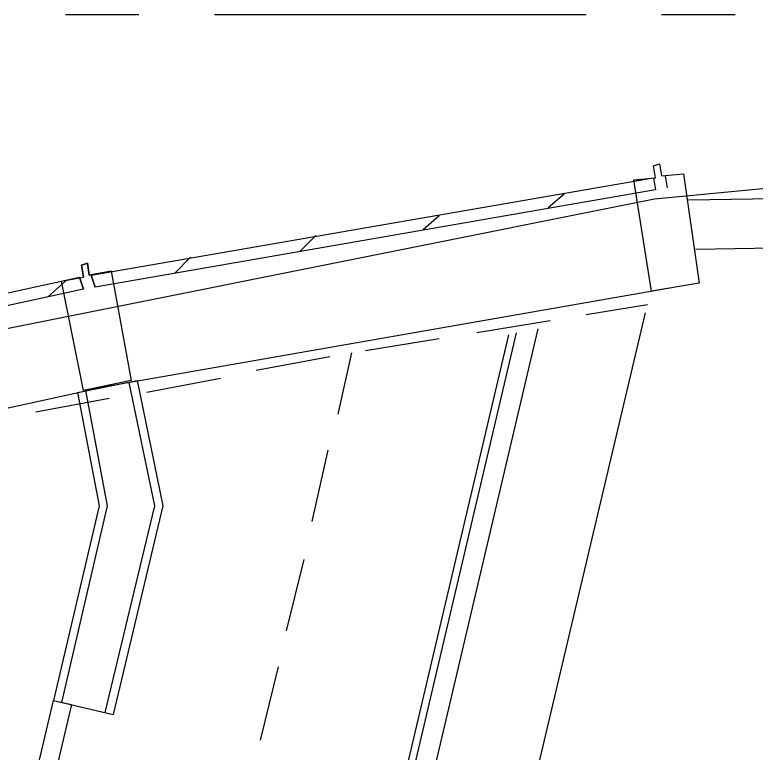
# Model space of a CAD drawing. Header units: feet. Extents: x -84 to 198, y -22 to 181.
# Drawn here: x 74.14 to 79.115, y 155.304 to 160.258 of the extents above; entities that cross this region are included whole.
import ezdxf

# ---------------------------------------------------------------- set-up
doc = ezdxf.new("R2010")
doc.units = ezdxf.units.FT
doc.layers.add('A-AREA-UNIDAD', color=30, linetype='CONTINUOUS')
doc.layers.add('A-LINEA', color=7, linetype='CONTINUOUS')

msp = doc.modelspace()

# ---------------------------------------------------------------- linework, layer by layer
at = {"layer": 'A-AREA-UNIDAD'}
msp.add_lwpolyline([(85.152, 159.6622), (78.432, 159.0222), (70.8, 157.4933), (63.68, 155.4489), (59.648, 154.0089), (52.512, 150.9333), (52.48, 150.7733), (49.36, 149.2978), (49.328, 149.1378), (49.04, 149.1378), (42.368, 145.1378)], dxfattribs=at)
at = {"layer": 'A-LINEA'}
for p, q in [((74.9733, 160.2578), (74.48, 160.2578)), ((77.9733, 160.2578), (75.48, 160.2578)), ((78.9733, 160.2578), (78.48, 160.2578)), ((102.3739, 159.4025), (78.6604, 159.0137)), ((78.52, 159.0978), (78.5067, 159.1778)), ((102.3354, 159.0714), (78.7097, 158.6841)), ((77.72, 158.9644), (77.8267, 159.0578)), ((76.88, 158.8178), (76.9867, 158.9111)), ((76.0533, 158.6711), (76.16, 158.7778)), ((75.2133, 158.5244), (75.32, 158.6311)), ((74.36, 158.3644), (74.48, 158.4711)), ((74.5733, 158.4978), (74.6, 158.4178)), ((74.6, 158.4178), (74.5733, 158.4978)), ((74.68, 158.4311), (74.6533, 158.5111)), ((74.6533, 158.5111), (74.68, 158.4311)), ((78.5733, 158.4311), (74.76, 157.7644)), ((78.3867, 158.3111), (77.9733, 158.2444)), ((77.7333, 158.2044), (77.24, 158.1244)), ((75.2667, 148.6178), (77.5067, 158.1244)), ((76.7333, 154.2444), (77.6533, 158.1511)), ((77.4533, 158.1111), (75.2267, 148.6711)), ((76.9867, 158.0844), (76.4933, 158.0044)), ((76.4, 157.9911), (76.3067, 157.5778)), ((76.2533, 157.9644), (75.76, 157.8711)), ((75.52, 157.8178), (75.0267, 157.7244)), ((74.56, 157.7244), (74.96, 157.8044)), ((75.08, 156.9644), (74.9067, 157.7911)), ((74.96, 157.8044), (75.1333, 156.9644)), ((74.76, 157.7644), (70.9867, 156.9378)), ((74.56, 157.7244), (74.7067, 156.9644)), ((74.6133, 157.7378), (74.76, 156.9644)), ((74.7733, 157.6844), (74.28, 157.5911)), ((76.24, 157.3378), (76.1333, 156.8578)), ((74.7067, 156.9644), (74.4, 155.6578)), ((74.76, 156.9644), (74.4533, 155.6444)), ((74.7467, 155.5778), (75.08, 156.9644)), ((75.1333, 156.9644), (74.8, 155.5644)), ((76.08, 156.6044), (75.96, 156.1244)), ((75.9067, 155.8844), (75.7867, 155.3911)), ((74.4, 155.6578), (74.8, 155.5644))]:
    msp.add_line(p, q, dxfattribs=at)
for points in [[(78.2933, 159.1511), (78.44, 159.1644), (78.4267, 159.2444), (78.4667, 159.2578), (78.48, 159.1778), (78.6267, 159.1911), (78.7333, 158.4578), (78.4133, 158.4044), (78.2933, 159.1511)], [(78.44, 159.0844), (74.68, 158.4311), (74.6533, 158.5111), (78.4267, 159.1644), (78.44, 159.0844)], [(74.4533, 158.4711), (74.6, 158.4978), (74.5867, 158.5778), (74.6267, 158.5911), (74.64, 158.5111), (74.7867, 158.5378), (74.92, 157.8044), (74.6, 157.7378), (74.4533, 158.4711)], [(74.6, 158.4978), (74.5867, 158.5778), (74.6267, 158.5911), (74.64, 158.5111), (74.7867, 158.5378)], [(74.7867, 158.5378), (74.64, 158.5111), (74.6267, 158.5911), (74.5867, 158.5778), (74.6, 158.4978)], [(74.6, 158.4178), (70.8667, 157.6044), (70.8533, 157.6844), (74.5733, 158.4978), (74.6, 158.4178)], [(76.7333, 154.2444), (77.3867, 154.0844), (78.3733, 158.2578)], [(74.52, 155.6311), (73.8667, 152.8711), (73.7467, 152.8978), (74.4, 155.6578), (74.52, 155.6311)]]:
    msp.add_lwpolyline(points, dxfattribs=at)

doc.saveas('drawing.dxf')
